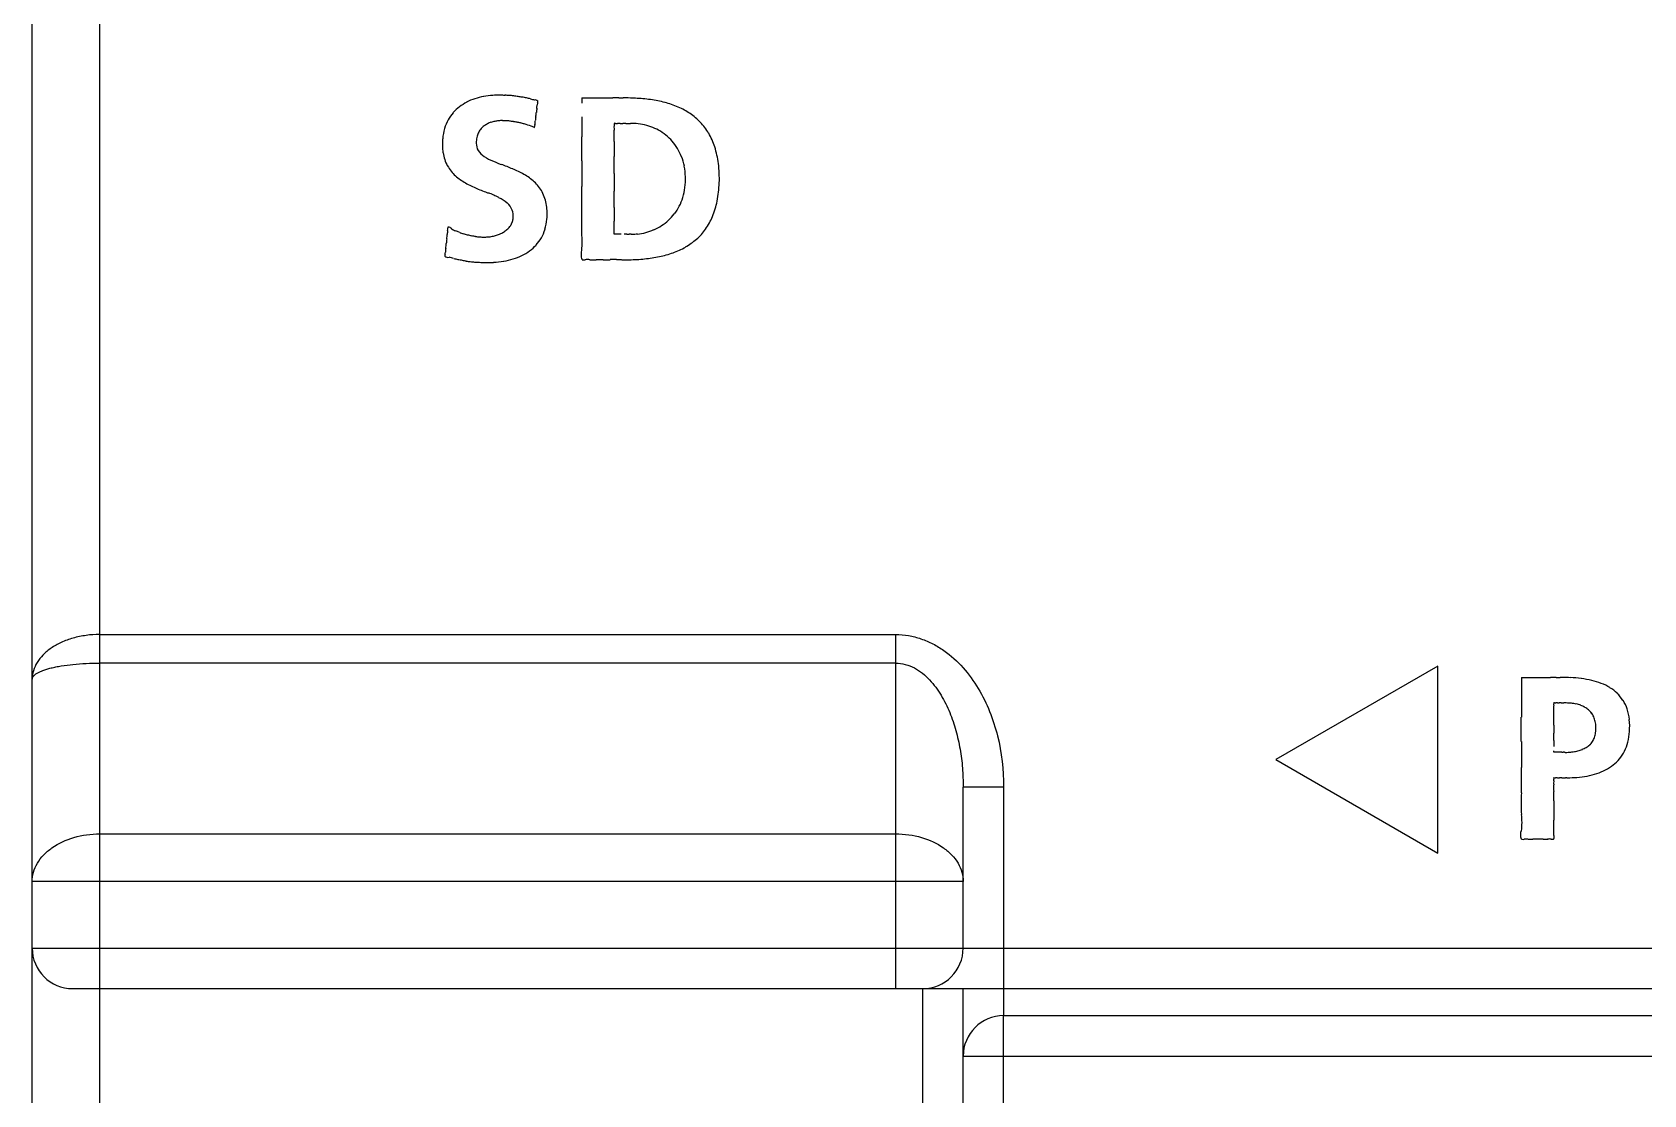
# Model space of a CAD drawing. Extents: x 174.2 to 222.4, y 163.3 to 260.6.
# Drawn here: x 174.17 to 186.12, y 223.75 to 231.62 of the extents above; entities that cross this region are included whole.
import ezdxf

# ---------------------------------------------------------------- set-up
doc = ezdxf.new("R2010")
doc.units = 0
doc.header["$LTSCALE"] = 23.1
doc.layers.get('0').update_dxf_attribs({"linetype": 'CONTINUOUS'})

msp = doc.modelspace()

# ---------------------------------------------------------------- linework, layer by layer
at = {"color": 7, "linetype": 'Continuous'}
for p, q in [((174.673, 257.635), (174.673, 219.514)), ((174.173, 168.135), (174.173, 257.135)), ((178.246, 231.136), (178.246, 231.098)), ((178.246, 231.136), (178.476, 231.136)), ((177.897, 230.916), (177.9, 230.94)), ((178.486, 230.126), (178.486, 230.222)), ((178.538, 230.126), (178.486, 230.126)), ((178.542, 229.937), (178.504, 229.937)), ((174.673, 227.16), (180.573, 227.16)), ((180.573, 224.535), (180.573, 227.16)), ((180.573, 226.948), (174.673, 226.948)), ((184.591, 226.926), (183.391, 226.233)), ((184.591, 225.54), (184.591, 226.926)), ((185.21, 226.841), (185.21, 226.699)), ((185.21, 226.841), (185.426, 226.841)), ((185.45, 226.651), (185.451, 226.653)), ((183.391, 226.233), (184.591, 225.54)), ((185.45, 226.287), (185.45, 226.298)), ((185.509, 226.287), (185.45, 226.287)), ((185.45, 226.098), (185.454, 226.098)), ((185.525, 226.098), (185.538, 226.098)), ((185.547, 226.098), (185.552, 226.098)), ((181.073, 224.835), (181.073, 226.028)), ((181.373, 226.028), (181.073, 226.028)), ((181.373, 226.028), (181.373, 224.535)), ((174.673, 225.682), (180.573, 225.682)), ((185.448, 225.643), (185.45, 225.646)), ((181.073, 225.328), (174.173, 225.328)), ((174.173, 224.835), (198.273, 224.835)), ((174.473, 224.535), (197.973, 224.535)), ((180.773, 216.457), (180.773, 224.535)), ((181.073, 217.138), (181.073, 224.535)), ((181.373, 224.535), (181.373, 224.335)), ((181.373, 217.138), (181.373, 224.335)), ((181.373, 224.335), (198.073, 224.335)), ((181.073, 224.035), (198.073, 224.035))]:
    msp.add_line(p, q, dxfattribs=at)
for centre, radius, start, end in [((177.584, 230.73), 0.421, 108.0514, 116.9477), ((177.611, 230.649), 0.506, 100.4909, 108.0612), ((177.626, 230.574), 0.582, 93.8473, 100.5661), ((177.635, 230.408), 0.749, 89.3415, 93.7166), ((177.635, 230.112), 1.044, 87.6673, 89.4952), ((177.634, 230.095), 1.062, 85.9285, 87.7011), ((177.64, 230.179), 0.978, 84.0266, 85.9253), ((177.641, 230.184), 0.972, 82.1217, 84.0056), ((177.666, 230.357), 0.797, 79.9426, 82.212), ((177.524, 229.61), 1.558, 78.4432, 79.5908), ((177.782, 230.838), 0.303, 73.9674, 79.7999), ((177.919, 231.267), 0.147, 248.7248, 260.6328), ((177.9, 231.094), 0.0273, 44.4936, 99.8355), ((178.498, 93.709), 137.427, 89.99073, 90.00927), ((178.537, 262.152), 31.016, 269.969, 270.031), ((178.563, 225.608), 5.528, 89.9071, 90.0929), ((178.571, 229.463), 1.673, 87.5166, 89.9656), ((178.592, 229.95), 1.185, 82.0409, 87.5147), ((178.632, 230.224), 0.908, 75.246, 82.1072), ((177.523, 230.828), 0.304, 139.1107, 151.4811), ((177.53, 230.821), 0.314, 127.3371, 138.9847), ((177.555, 230.788), 0.355, 116.9493, 127.2806), ((219.845, 226.228), 42.21, 173.514, 173.5555), ((166.558, 232.298), 11.422, 353.4535, 353.616), ((180.848, 230.711), 2.955, 173.2332, 173.8363), ((177.199, 231.153), 0.72, 352.4721, 354.5974), ((178.074, 231.078), 0.158, 170.0387, 177.0308), ((177.895, 231.112), 0.0248, 343.4728, 3.5967), ((783.999, 230.922), 605.753, 179.992971, 180.007029), ((178.688, 230.438), 0.687, 66.573, 75.2666), ((178.746, 230.571), 0.542, 55.9272, 66.565), ((178.788, 230.635), 0.465, 43.5615, 55.8333), ((177.62, 230.798), 0.406, 164.118, 175.014), ((177.542, 230.819), 0.325, 151.5947, 163.8992), ((177.617, 230.813), 0.152, 152.3073, 164.9426), ((177.604, 230.819), 0.137, 139.1391, 152.0826), ((177.608, 230.815), 0.143, 127.1037, 139.0189), ((177.62, 230.799), 0.162, 116.704, 127.0428), ((177.633, 230.772), 0.193, 108.0337, 116.7166), ((177.645, 230.735), 0.231, 100.8362, 108.0481), ((177.65, 230.711), 0.256, 94.5373, 100.9442), ((177.655, 230.639), 0.329, 89.5009, 94.3113), ((177.655, 230.439), 0.528, 86.6669, 89.6514), ((177.651, 230.363), 0.605, 84.1501, 86.7566), ((177.651, 230.368), 0.599, 81.4989, 84.1269), ((177.649, 230.351), 0.616, 78.9523, 81.5061), ((177.647, 230.344), 0.624, 76.4344, 78.9514), ((177.646, 230.337), 0.631, 73.953, 76.4359), ((177.645, 230.333), 0.635, 69.044, 73.9536), ((177.645, 230.333), 0.635, 66.6014, 69.0422), ((28.921, 247.835), 149.933, 353.52985, 353.53966), ((178.654, 230.92), 0.169, 172.3683, 187.6317), ((178.495, 230.942), 0.0086, 144.5706, 175.63), ((177.542, 230.856), 0.945, 357.4527, 2.5473), ((178.492, 230.937), 0.0113, 67.111, 112.889), ((178.504, 231.004), 0.0574, 262.6157, 277.3843), ((178.521, 230.699), 0.248, 87.8251, 92.1749), ((178.541, 231.939), 0.993, 269.3951, 270.6049), ((178.562, 227.124), 3.823, 89.8415, 90.1585), ((178.582, 248.048), 17.101, 269.9675, 270.0325), ((178.599, 256.291), 25.344, 269.9822, 270.0178), ((178.612, 227.497), 3.45, 89.916, 90.084), ((178.618, 230.358), 0.589, 88.4966, 90.0104), ((178.621, 230.551), 0.396, 79.0565, 88.2907), ((178.62, 230.542), 0.405, 70.1246, 79.1398), ((178.624, 230.552), 0.394, 60.8552, 70.1075), ((178.628, 230.56), 0.386, 51.3474, 60.8562), ((178.795, 230.644), 0.454, 30.4285, 43.3801), ((177.622, 230.792), 0.409, 174.2594, 188.7416), ((177.591, 230.804), 0.127, 175.1949, 200.4217), ((177.643, 230.805), 0.179, 164.89, 177.0055), ((177.587, 230.812), 0.126, 204.3756, 232.3766), ((7.22, 230.758), 171.026, 359.97017, 0.02983), ((182.672, 230.758), 4.186, 179.2384, 180.7616), ((178.632, 230.565), 0.379, 31.4312, 51.3317), ((178.621, 230.559), 0.391, 21.2651, 31.3901), ((178.743, 230.615), 0.514, 17.8695, 30.2591), ((178.596, 230.569), 0.668, 7.0188, 17.7629), ((177.515, 230.775), 0.3, 188.6847, 208.5668), ((177.687, 230.939), 0.288, 231.9487, 246.3028), ((178.072, 231.772), 1.205, 245.4739, 249.4595), ((176.575, 227.79), 3.049, 67.6464, 69.3617), ((224.731, 230.574), 46.485, 179.8828, 180.1172), ((161.539, 230.639), 16.947, 359.7858, 0.2142), ((178.595, 230.549), 0.42, 11.2577, 21.227), ((178.362, 230.538), 0.904, 357.9972, 7.1311), ((177.504, 230.775), 0.29, 209.5352, 228.0085), ((177.585, 230.868), 0.413, 228.2649, 241.1011), ((177.446, 229.91), 0.757, 60.567, 67.6609), ((177.618, 230.212), 0.41, 47.6551, 60.6808), ((243.514, 230.511), 65.028, 179.94262, 180.05738), ((178.539, 230.538), 0.476, 1.7532, 11.1924), ((178.521, 230.536), 0.494, 352.5835, 1.9656), ((177.775, 231.209), 0.804, 240.9724, 247.6399), ((179.273, 234.848), 4.74, 247.6275, 248.7333), ((177.196, 229.506), 0.993, 63.9706, 68.8484), ((177.515, 230.149), 0.274, 49.3862, 64.7879), ((177.694, 230.297), 0.296, 29.0347, 47.3887), ((177.679, 230.294), 0.31, 8.559, 28.104), ((166.131, 230.387), 12.115, 359.5625, 0.4375), ((-60.763, 230.385), 239.249, 359.9854, 0.0146), ((178.614, 230.517), 0.4, 332.6675, 342.7724), ((178.575, 230.529), 0.44, 342.8295, 352.603), ((178.445, 230.528), 0.82, 348.9843, 358.5163), ((177.601, 230.251), 0.141, 22.5297, 49.1213), ((177.612, 230.261), 0.127, 354.4945, 20.5191), ((177.581, 230.278), 0.409, 354.2615, 8.7326), ((181.237, 230.213), 2.993, 178.4443, 181.5557), ((1025.875, 230.273), 847.389, 179.996559, 180.003441), ((178.63, 230.509), 0.382, 322.5143, 332.6281), ((178.671, 230.485), 0.59, 337.3648, 348.9098), ((177.046, 230.184), 0.208, 351.4257, 356.7573), ((177.282, 230.173), 0.0279, 166.6903, 181.4927), ((177.256, 230.148), 0.0315, 33.5262, 92.0209), ((177.335, 230.244), 0.0949, 236.0705, 254.8259), ((177.579, 230.291), 0.173, 303.0516, 313.4271), ((177.601, 230.268), 0.141, 313.4358, 325.9276), ((177.615, 230.259), 0.124, 326.043, 340.308), ((177.611, 230.259), 0.128, 340.6409, 355.2175), ((177.674, 230.252), 0.313, 330.7514, 343.4504), ((177.601, 230.272), 0.388, 343.6791, 354.9126), ((178.621, 230.528), 0.401, 284.4503, 293.5328), ((178.625, 230.518), 0.391, 293.5452, 302.8917), ((178.63, 230.511), 0.382, 302.8962, 312.5298), ((178.633, 230.507), 0.377, 312.5501, 322.4805), ((178.798, 230.427), 0.451, 311.4822, 324.3119), ((178.772, 230.444), 0.481, 324.5062, 337.2528), ((173.92, 230.383), 3.338, 353.7995, 354.3835), ((184.549, 229.318), 7.344, 173.9533, 174.2298), ((173.501, 230.496), 3.767, 353.837, 354.346), ((178.219, 230.039), 0.974, 173.2648, 174.9182), ((176.944, 229.196), 1.024, 67.333, 69.07), ((177.492, 230.537), 0.425, 248.9571, 253.1519), ((177.566, 230.766), 0.665, 252.6884, 255.3666), ((177.534, 230.647), 0.542, 255.4972, 258.7825), ((177.532, 230.637), 0.531, 258.7376, 262.0815), ((177.529, 230.616), 0.511, 262.1166, 265.5883), ((177.525, 230.55), 0.445, 265.4896, 269.4729), ((177.524, 230.43), 0.325, 269.4131, 274.8222), ((177.526, 230.4), 0.295, 275.0413, 281.2494), ((177.526, 230.402), 0.297, 281.1275, 287.4373), ((177.537, 230.367), 0.26, 287.4059, 294.6141), ((177.556, 230.327), 0.216, 294.5564, 303.0923), ((177.675, 230.258), 0.315, 305.9127, 317.7547), ((177.689, 230.245), 0.296, 317.8931, 330.6154), ((177.572, 230.07), 0.677, 354.8, 5.2), ((178.57, 103.016), 127.111, 89.99534, 90.00466), ((178.589, 261.519), 31.393, 269.9834, 270.0166), ((178.605, 223.041), 7.085, 89.9445, 90.0555), ((178.616, 231.389), 1.263, 269.8338, 270.1662), ((178.619, 230.569), 0.442, 270.1311, 275.1948), ((178.621, 230.525), 0.399, 275.3512, 284.506), ((178.774, 230.456), 0.488, 299.6338, 311.3314), ((177.262, 229.965), 0.0296, 164.8972, 183.2858), ((177.255, 229.988), 0.0336, 227.3532, 283.9816), ((177.047, 230.003), 0.189, 350.8965, 357.2865), ((178.091, 229.92), 0.859, 173.1167, 175.0664), ((177.247, 229.818), 0.138, 68.8638, 83.3992), ((177.405, 230.33), 0.398, 254.3783, 259.0558), ((178.105, 233.484), 3.628, 257.6473, 258.1357), ((177.515, 230.7), 0.782, 258.5149, 260.7413), ((177.518, 230.716), 0.799, 260.6747, 262.8923), ((177.516, 230.7), 0.783, 262.9428, 265.319), ((177.527, 230.835), 0.918, 265.3368, 267.5299), ((177.55, 230.616), 0.699, 273.4468, 279.6671), ((177.572, 230.493), 0.575, 279.6008, 286.844), ((177.606, 230.38), 0.456, 286.8263, 295.5344), ((177.643, 230.302), 0.37, 295.5306, 305.8572), ((178.364, 229.976), 0.123, 164.5005, 195.4995), ((178.263, 229.95), 0.0181, 199.4223, 223.0696), ((178.26, 229.962), 0.0269, 246.5195, 293.4805), ((178.289, 229.802), 0.136, 82.3769, 97.6231), ((178.33, 230.524), 0.588, 267.7531, 272.2469), ((178.379, 227.587), 2.35, 89.3747, 90.6253), ((178.431, 238.918), 8.981, 269.8349, 270.1651), ((178.48, 194.606), 35.332, 89.9615, 90.0385), ((178.555, 251.292), 21.355, 269.9668, 270.0332), ((178.568, 232.393), 2.456, 269.9725, 270.675), ((178.582, 231.255), 1.318, 270.6742, 275.6682), ((178.613, 230.958), 1.019, 275.5936, 281.8119), ((178.665, 230.709), 0.765, 281.7883, 289.7284), ((178.723, 230.546), 0.592, 289.7151, 299.5775), ((177.536, 231.04), 1.123, 267.5209, 269.5025), ((177.537, 230.853), 0.937, 269.3079, 273.3569), ((185.447, 110.25), 116.591, 89.98992, 90.01008), ((185.483, 252.786), 25.944, 269.9665, 270.0335), ((185.505, 222.468), 4.374, 89.9016, 90.0984), ((185.512, 225.489), 1.352, 87.3912, 89.9601), ((185.529, 225.876), 0.965, 82.5352, 87.3745), ((185.56, 226.103), 0.736, 76.5129, 82.6015), ((185.605, 226.291), 0.543, 68.7019, 76.5515), ((536.914, 226.623), 351.704, 179.98765, 180.01235), ((185.655, 226.418), 0.407, 58.7766, 68.7341), ((185.699, 226.49), 0.322, 46.5966, 58.7415), ((185.723, 226.517), 0.285, 32.7548, 46.4342), ((185.494, 226.641), 0.045, 167.1692, 192.8308), ((185.201, 226.612), 0.25, 355.7027, 4.2973), ((186.555, 226.569), 1.106, 178.7147, 181.2853), ((185.454, 226.646), 0.00685, 66.3227, 113.6773), ((185.461, 226.687), 0.0348, 262.3296, 277.6704), ((185.472, 226.503), 0.15, 87.7397, 92.2603), ((185.484, 227.253), 0.6, 269.3711, 270.6289), ((185.498, 224.357), 2.296, 89.8341, 90.1659), ((185.51, 235.863), 9.211, 269.9621, 270.0379), ((185.521, 293.96), 67.308, 269.99579, 270.00421), ((185.529, 222.329), 4.323, 89.9579, 90.0421), ((185.533, 225.971), 0.682, 89.2046, 90.011), ((185.537, 226.248), 0.404, 83.7374, 89.1886), ((185.545, 226.321), 0.331, 77.4225, 83.8095), ((185.561, 226.392), 0.259, 69.6498, 77.4418), ((185.579, 226.442), 0.205, 60.2711, 69.6678), ((185.597, 226.473), 0.169, 49.203, 60.2417), ((185.609, 226.487), 0.151, 36.8348, 49.1008), ((185.607, 226.487), 0.153, 24.0819, 36.6727), ((185.714, 226.513), 0.296, 18.6484, 32.5245), ((185.647, 226.492), 0.366, 5.9998, 18.4392), ((86.048, 226.456), 99.161, 359.94767, 0.05233), ((180.974, 226.515), 4.476, 359.6386, 0.3614), ((202.624, 226.458), 17.174, 179.9032, 180.0968), ((185.587, 226.478), 0.174, 12.0557, 23.953), ((185.537, 226.468), 0.226, 1.6781, 11.9482), ((185.527, 226.465), 0.236, 351.9529, 2.2043), ((185.532, 226.478), 0.481, 355.6296, 6.1492), ((212.105, 226.27), 26.895, 179.7948, 180.2052), ((122.264, 226.402), 63.187, 359.97536, 0.02464), ((409.249, 226.352), 223.799, 179.99419, 180.00581), ((185.61, 226.454), 0.155, 301.7077, 313.4732), ((185.619, 226.443), 0.141, 313.6181, 326.6402), ((185.614, 226.446), 0.147, 326.8342, 339.9464), ((185.583, 226.457), 0.179, 340.1067, 351.9991), ((185.668, 226.448), 0.342, 333.4476, 345.5468), ((185.572, 226.471), 0.441, 345.6943, 356.1262), ((185.515, 269.399), 43.112, 269.9924, 270.0076), ((185.525, 216.557), 9.73, 89.9746, 90.0254), ((185.532, 228.021), 1.734, 269.9239, 270.0761), ((185.534, 226.843), 0.557, 270.0295, 272.4282), ((185.54, 226.701), 0.414, 272.425, 277.5718), ((185.552, 226.611), 0.323, 277.5114, 283.8503), ((185.571, 226.535), 0.245, 283.8201, 291.8012), ((185.591, 226.484), 0.189, 291.7825, 301.6631), ((185.698, 226.436), 0.31, 308.3075, 320.5026), ((185.701, 226.432), 0.306, 320.665, 333.3162), ((178.225, 226.08), 6.986, 359.2361, 0.7639), ((185.459, 226.093), 0.0108, 149.2494, 210.0022), ((185.459, 226.171), 0.073, 266.2773, 273.7227), ((185.47, 225.763), 0.335, 88.8652, 91.1348), ((185.485, 227.479), 1.381, 269.6771, 270.3229), ((185.501, 220.722), 5.376, 89.913, 90.087), ((185.517, 247.3), 21.202, 269.979, 270.021), ((185.543, 208.475), 17.623, 89.9846, 90.0154), ((185.552, 227.009), 0.911, 269.9709, 274.371), ((185.567, 226.81), 0.712, 274.3508, 280.613), ((185.596, 226.658), 0.557, 280.5716, 288.1487), ((185.634, 226.543), 0.435, 288.132, 297.3264), ((185.672, 226.47), 0.353, 297.3465, 308.2146), ((186.923, 225.906), 1.715, 177.2954, 182.7046), ((185.922, 226.023), 0.473, 176.6386, 183.3614), ((185.355, 226.069), 0.0971, 349.1972, 10.8028), ((183.379, 225.961), 2.072, 359.0652, 0.9348), ((204.775, 225.891), 19.325, 179.8919, 180.1081), ((184.831, 225.765), 0.384, 351.034, 8.966), ((189.334, 225.819), 3.884, 179.4727, 180.5273), ((184.594, 225.752), 0.857, 357.887, 2.113), ((185.27, 225.676), 0.0673, 153.8814, 206.1186), ((185.222, 225.657), 0.0165, 221.3678, 239.6607), ((185.223, 225.67), 0.0289, 252.3532, 287.6468), ((185.245, 225.501), 0.142, 84.3513, 95.6487), ((185.277, 226.263), 0.621, 268.3849, 271.6151), ((185.314, 222.032), 3.611, 89.6959, 90.3041), ((185.352, 223.25), 2.393, 89.5441, 90.4559), ((185.388, 226.123), 0.481, 267.9597, 272.0403), ((185.418, 225.534), 0.11, 82.992, 97.008), ((185.44, 225.663), 0.0215, 248.5441, 291.4559), ((185.642, 225.696), 0.194, 172.8615, 187.1385), ((185.417, 225.659), 0.036, 338.6497, 21.3503), ((174.473, 224.835), 0.3, 180, 270), ((180.773, 224.835), 0.3, 270, 360), ((181.373, 224.035), 0.3, 90, 180)]:
    msp.add_arc(centre, radius, start, end, dxfattribs=at)
for points, knots in [([(174.673, 227.16), (174.64, 227.16), (174.573, 227.155), (174.477, 227.135), (174.389, 227.104), (174.314, 227.062), (174.253, 227.011), (174.208, 226.954), (174.18, 226.893), (174.173, 226.849), (174.173, 226.828)], [0, 0, 0, 0, 0.154269, 0.304079, 0.44546, 0.57631, 0.69559, 0.804226, 0.904457, 1, 1, 1, 1]), ([(180.573, 227.16), (180.605, 227.16), (180.669, 227.154), (180.761, 227.13), (180.85, 227.092), (180.959, 227.026), (181.077, 226.918), (181.189, 226.762), (181.273, 226.59), (181.352, 226.348), (181.373, 226.156), (181.373, 226.028)], [0, 0, 0, 0, 0.062398, 0.124844, 0.187453, 0.250072, 0.374833, 0.499985, 0.624802, 0.74978, 1, 1, 1, 1]), ([(174.173, 226.828), (174.173, 226.832), (174.175, 226.84), (174.182, 226.852), (174.194, 226.863), (174.21, 226.873), (174.23, 226.884), (174.254, 226.894), (174.282, 226.903), (174.314, 226.912), (174.35, 226.92), (174.404, 226.929), (174.478, 226.939), (174.574, 226.946), (174.64, 226.948), (174.673, 226.948)], [0, 0, 0, 0, 0.021502, 0.045912, 0.075227, 0.110589, 0.15259, 0.201406, 0.257024, 0.319341, 0.388145, 0.462947, 0.628216, 0.809855, 1, 1, 1, 1]), ([(180.573, 226.948), (180.621, 226.948), (180.717, 226.92), (180.829, 226.827), (180.913, 226.711), (180.976, 226.583), (181.021, 226.448), (181.052, 226.31), (181.07, 226.17), (181.073, 226.075), (181.073, 226.028)], [0, 0, 0, 0, 0.126175, 0.252033, 0.377311, 0.502211, 0.626852, 0.751309, 0.875667, 1, 1, 1, 1]), ([(174.173, 225.328), (174.173, 225.352), (174.18, 225.399), (174.21, 225.467), (174.257, 225.528), (174.343, 225.601), (174.484, 225.665), (174.609, 225.682), (174.673, 225.682)], [0, 0, 0, 0, 0.103459, 0.210668, 0.324498, 0.446432, 0.712953, 1, 1, 1, 1]), ([(180.573, 225.682), (180.638, 225.682), (180.763, 225.665), (180.904, 225.601), (180.99, 225.528), (181.037, 225.467), (181.067, 225.399), (181.073, 225.352), (181.073, 225.328)], [0, 0, 0, 0, 0.287047, 0.553568, 0.675502, 0.789332, 0.896541, 1, 1, 1, 1])]:
    msp.add_open_spline(points, degree=3, knots=knots, dxfattribs=at)

doc.saveas('drawing.dxf')
